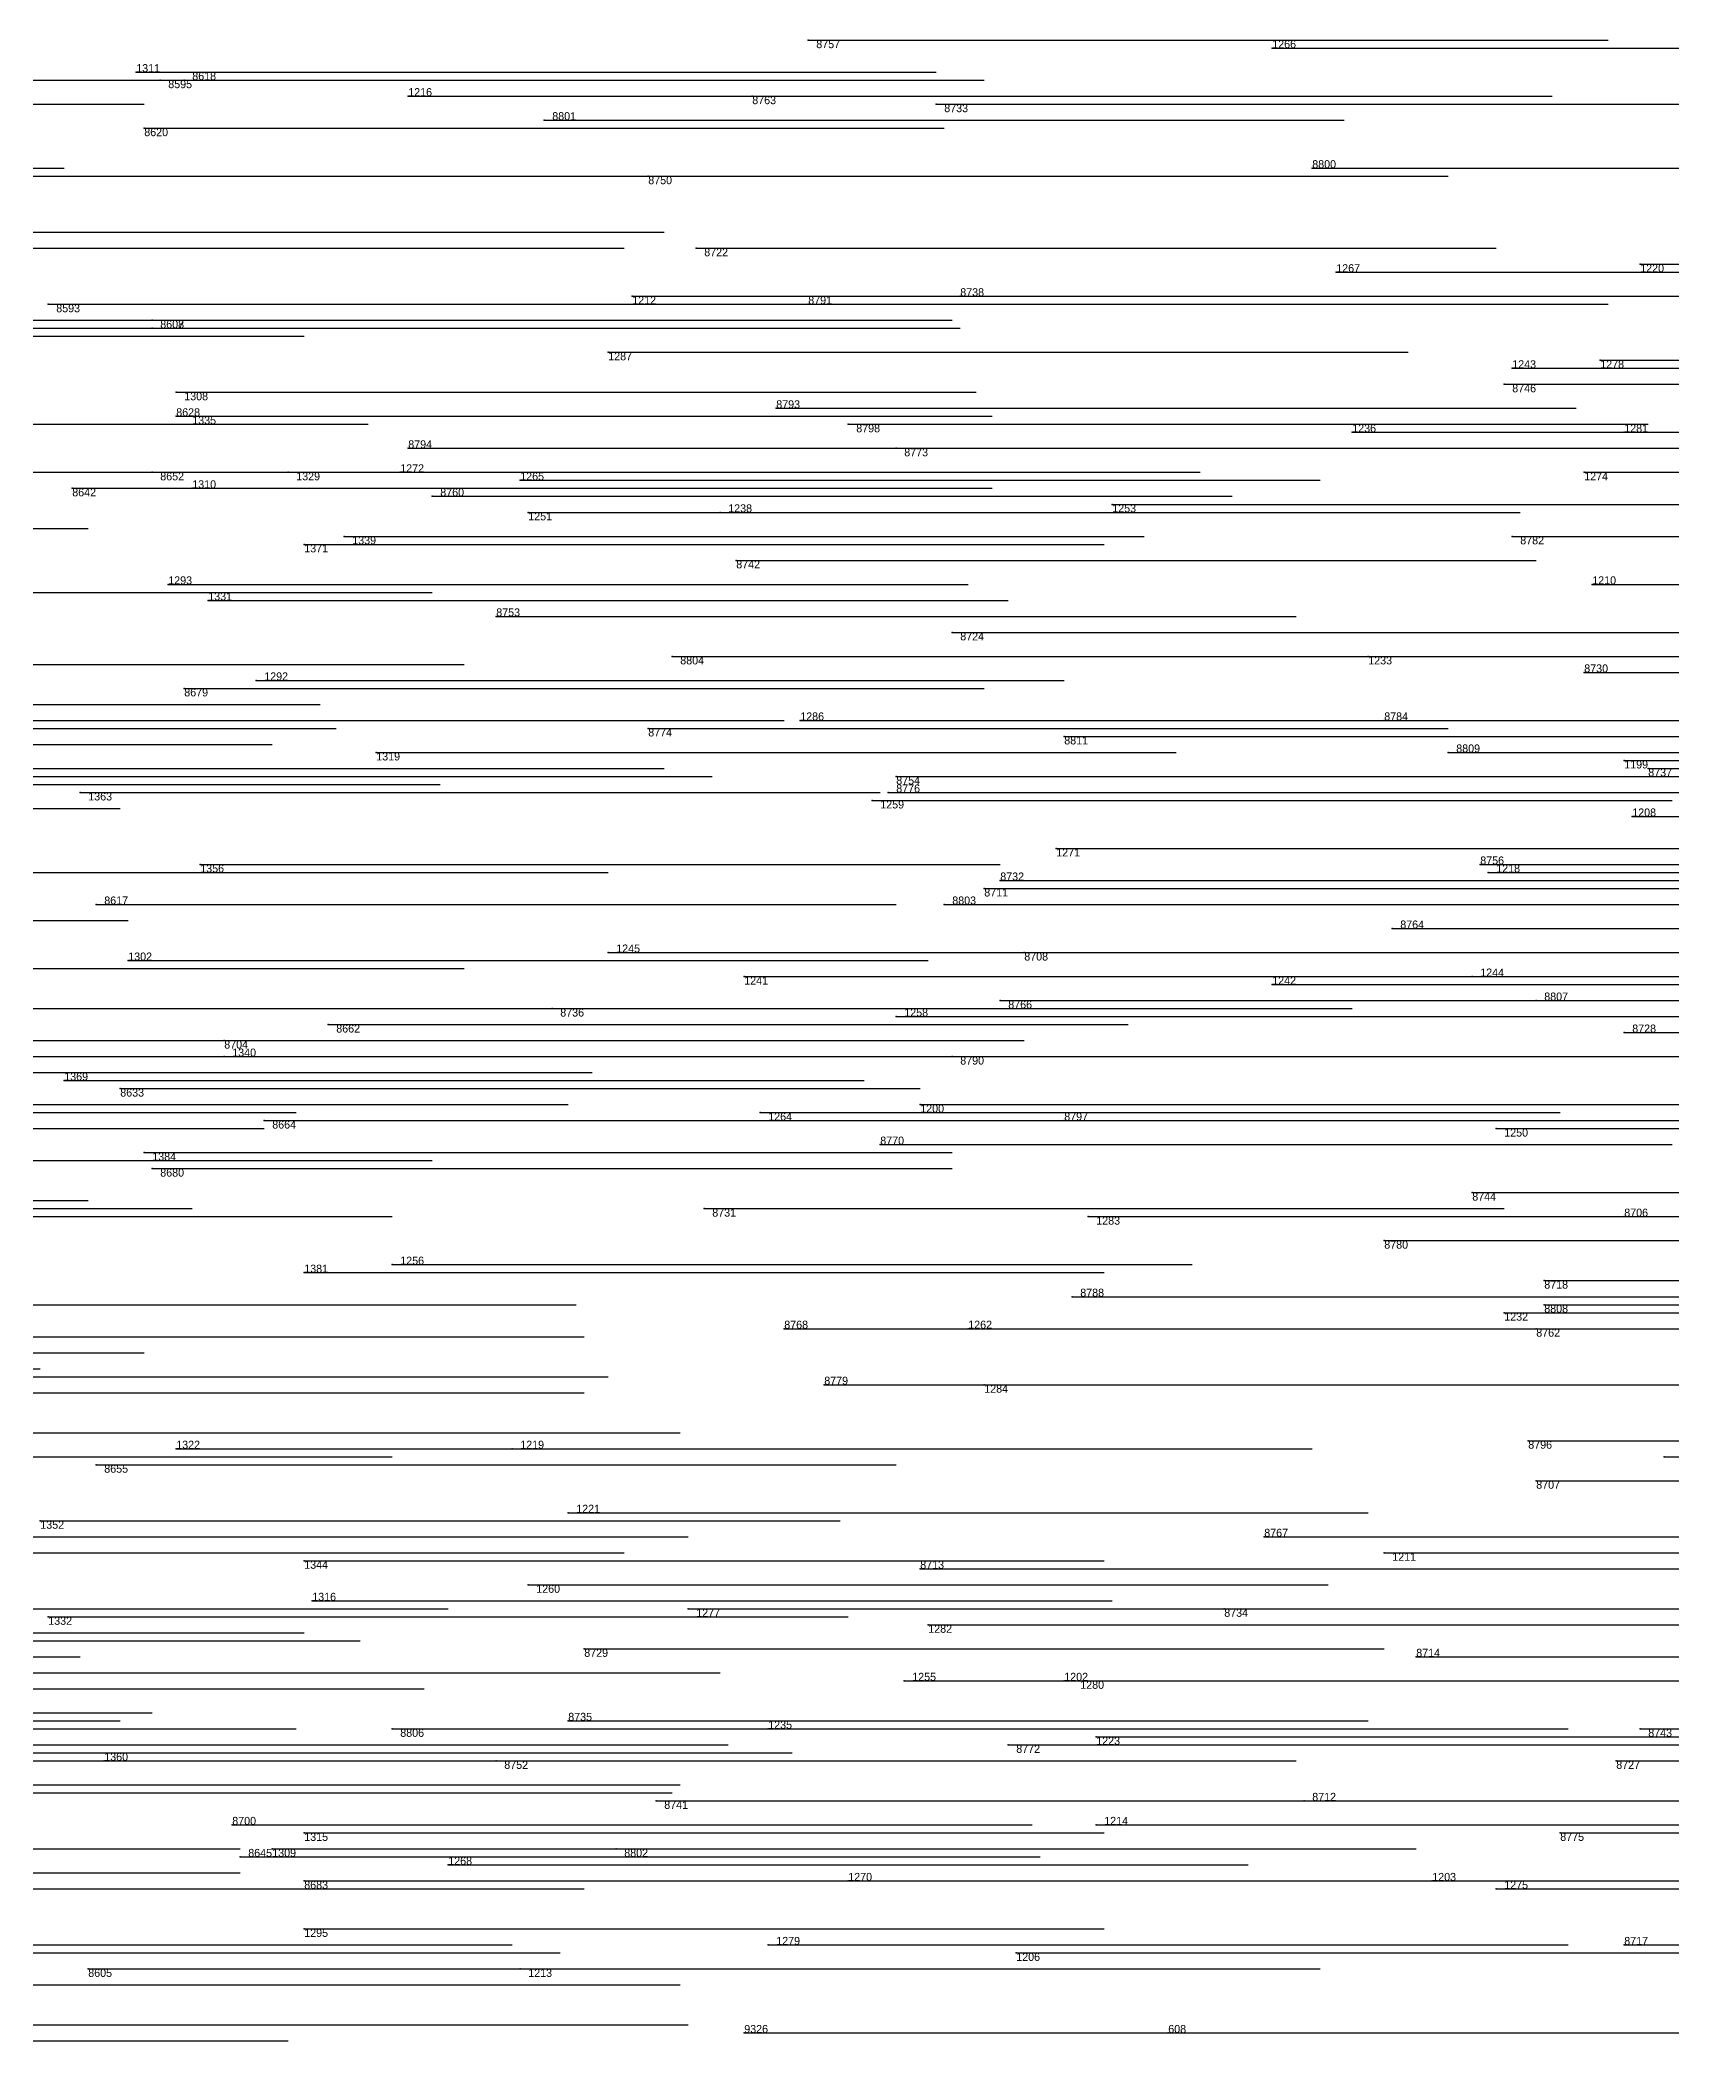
# Model space of a CAD drawing. Extents: x 0 to 1.1, y 0 to 1.
# Drawn here: x 0.462 to 0.666, y 0.249 to 0.499 of the extents above; entities that cross this region are included whole.
import ezdxf

# ---------------------------------------------------------------- set-up
doc = ezdxf.new("R2010")
doc.units = 0
for name, color, linetype in [('Facilities', 3, 'CONTINUOUS'), ('Normals', 1, 'CONTINUOUS'), ('Source_points', 5, 'CONTINUOUS'), ('Text', 3, 'CONTINUOUS')]:
    doc.layers.add(name, color=color, linetype=linetype)

msp = doc.modelspace()

# ---------------------------------------------------------------- linework, layer by layer
at = {"layer": 'Facilities', "color": 3}
for p in [(0.558, 0.499, 1), (0.616, 0.498), (0.474, 0.495), (0.477, 0.494, 1), (0.48, 0.494, 1), (0.508, 0.492), (0.551, 0.492, 1), (0.574, 0.491, 1), (0.475, 0.488, 1), (0.525, 0.489, 1), (0.621, 0.483, 1), (0.538, 0.482, 1), (0.544, 0.473, 1), (0.662, 0.471), (0.624, 0.47), (0.463, 0.466, 1), (0.536, 0.467), (0.558, 0.466, 1), (0.577, 0.467, 1), (0.476, 0.464, 1), (0.476, 0.463, 1), (0.533, 0.46), (0.646, 0.458), (0.657, 0.459), (0.645, 0.456, 1), (0.479, 0.455), (0.554, 0.453, 1), (0.479, 0.452, 1), (0.48, 0.452), (0.563, 0.451, 1), (0.508, 0.448, 1), (0.569, 0.448, 1), (0.626, 0.45), (0.66, 0.45), (0.466, 0.443, 1), (0.476, 0.445, 1), (0.481, 0.443), (0.493, 0.445), (0.507, 0.445), (0.522, 0.444), (0.655, 0.445), (0.511, 0.442, 1), (0.596, 0.441), (0.523, 0.44), (0.547, 0.44), (0.495, 0.436), (0.5, 0.437), (0.646, 0.437, 1), (0.549, 0.434, 1), (0.478, 0.431), (0.656, 0.431), (0.483, 0.429), (0.519, 0.427, 1), (0.576, 0.425, 1), (0.541, 0.422, 1), (0.628, 0.422), (0.48, 0.418, 1), (0.489, 0.419), (0.655, 0.42, 1), (0.538, 0.413, 1), (0.557, 0.414), (0.63, 0.414, 1), (0.59, 0.412, 1), (0.504, 0.41), (0.638, 0.41, 1), (0.66, 0.409), (0.663, 0.408, 1), (0.569, 0.407, 1), (0.467, 0.405), (0.566, 0.404), (0.568, 0.405, 1), (0.661, 0.402), (0.589, 0.398), (0.482, 0.396), (0.642, 0.396, 1), (0.58, 0.393, 1), (0.582, 0.394, 1), (0.643, 0.395), (0.469, 0.391, 1), (0.575, 0.391, 1), (0.631, 0.388, 1), (0.473, 0.384), (0.533, 0.385), (0.585, 0.385, 1), (0.55, 0.382), (0.616, 0.381), (0.641, 0.382), (0.526, 0.378, 1), (0.582, 0.379, 1), (0.649, 0.379, 1), (0.498, 0.376, 1), (0.569, 0.377), (0.485, 0.374, 1), (0.66, 0.375, 1), (0.485, 0.372), (0.576, 0.372, 1), (0.465, 0.369), (0.472, 0.368, 1), (0.572, 0.366), (0.49, 0.364, 1), (0.552, 0.365), (0.59, 0.364, 1), (0.644, 0.363), (0.567, 0.361, 1), (0.475, 0.36), (0.476, 0.358, 1), (0.545, 0.353, 1), (0.641, 0.355, 1), (0.593, 0.352), (0.66, 0.352, 1), (0.63, 0.349, 1), (0.506, 0.346), (0.495, 0.345), (0.65, 0.344, 1), (0.591, 0.342, 1), (0.65, 0.341, 1), (0.555, 0.338, 1), (0.578, 0.338), (0.645, 0.34), (0.649, 0.338, 1), (0.56, 0.331, 1), (0.58, 0.331), (0.479, 0.323), (0.521, 0.323), (0.648, 0.324, 1), (0.469, 0.321, 1), (0.665, 0.322, 1), (0.649, 0.319, 1), (0.462, 0.314), (0.528, 0.315), (0.615, 0.312, 1), (0.495, 0.309), (0.572, 0.308, 1), (0.63, 0.31), (0.523, 0.306), (0.496, 0.304), (0.543, 0.303), (0.61, 0.303, 1), (0.463, 0.302), (0.573, 0.301), (0.53, 0.298, 1), (0.634, 0.297, 1), (0.57, 0.294), (0.59, 0.294), (0.591, 0.294), (0.506, 0.288, 1), (0.528, 0.289, 1), (0.553, 0.288), (0.662, 0.288, 1), (0.583, 0.286, 1), (0.594, 0.287), (0.47, 0.284), (0.519, 0.284, 1), (0.659, 0.284, 1), (0.539, 0.279, 1), (0.62, 0.279, 1), (0.486, 0.276, 1), (0.594, 0.276), (0.491, 0.273), (0.495, 0.275), (0.534, 0.273, 1), (0.652, 0.275, 1), (0.487, 0.272, 1), (0.513, 0.271), (0.495, 0.269, 1), (0.563, 0.269), (0.636, 0.269), (0.644, 0.268), (0.495, 0.263), (0.553, 0.261), (0.66, 0.261, 1), (0.468, 0.258, 1), (0.522, 0.258), (0.584, 0.26), (0.55, 0.25, 1), (0.603, 0.25)]:
    msp.add_point(p, dxfattribs=at)
at = {"layer": 'Normals', "color": 1}
for p, q in [((0.558, 0.499, 1), (0.658, 0.499, 1)), ((0.616, 0.498), (0.716, 0.498)), ((0.433, 0.494), (0.533, 0.494)), ((0.474, 0.495), (0.574, 0.495)), ((0.477, 0.494, 1), (0.577, 0.494, 1)), ((0.48, 0.494, 1), (0.58, 0.494, 1)), ((0.375, 0.491, 1), (0.475, 0.491, 1)), ((0.508, 0.492), (0.608, 0.492)), ((0.551, 0.492, 1), (0.651, 0.492, 1)), ((0.574, 0.491, 1), (0.674, 0.491, 1)), ((0.475, 0.488, 1), (0.575, 0.488, 1)), ((0.525, 0.489, 1), (0.625, 0.489, 1)), ((0.365, 0.483), (0.465, 0.483)), ((0.621, 0.483, 1), (0.721, 0.483, 1)), ((0.459, 0.482), (0.558, 0.482)), ((0.538, 0.482, 1), (0.638, 0.482, 1)), ((0.435, 0.473), (0.535, 0.473)), ((0.44, 0.475, 1), (0.54, 0.475, 1)), ((0.544, 0.473, 1), (0.644, 0.473, 1)), ((0.662, 0.471), (0.762, 0.471)), ((0.624, 0.47), (0.724, 0.47)), ((0.463, 0.466, 1), (0.563, 0.466, 1)), ((0.536, 0.467), (0.636, 0.467)), ((0.558, 0.466, 1), (0.658, 0.466, 1)), ((0.577, 0.467, 1), (0.677, 0.467, 1)), ((0.412, 0.463), (0.512, 0.463)), ((0.419, 0.464, 1), (0.519, 0.464, 1)), ((0.476, 0.464, 1), (0.576, 0.464, 1)), ((0.476, 0.463, 1), (0.577, 0.463, 1)), ((0.395, 0.462, 1), (0.495, 0.462, 1)), ((0.533, 0.46), (0.633, 0.46)), ((0.646, 0.458), (0.746, 0.458)), ((0.657, 0.459), (0.757, 0.459)), ((0.645, 0.456, 1), (0.745, 0.456, 1)), ((0.479, 0.455), (0.579, 0.455)), ((0.554, 0.453, 1), (0.654, 0.453, 1)), ((0.403, 0.451, 1), (0.503, 0.451, 1)), ((0.479, 0.452, 1), (0.579, 0.452, 1)), ((0.48, 0.452), (0.581, 0.452)), ((0.563, 0.451, 1), (0.663, 0.451, 1)), ((0.508, 0.448, 1), (0.608, 0.448, 1)), ((0.569, 0.448, 1), (0.669, 0.448, 1)), ((0.626, 0.45), (0.726, 0.45)), ((0.66, 0.45), (0.76, 0.45)), ((0.45, 0.445, 1), (0.549, 0.445, 1)), ((0.457, 0.445, 1), (0.557, 0.445, 1)), ((0.466, 0.443, 1), (0.566, 0.443, 1)), ((0.476, 0.445, 1), (0.576, 0.445, 1)), ((0.481, 0.443), (0.581, 0.443)), ((0.493, 0.445), (0.594, 0.445)), ((0.507, 0.445), (0.607, 0.445)), ((0.522, 0.444), (0.622, 0.444)), ((0.655, 0.445), (0.755, 0.445)), ((0.511, 0.442, 1), (0.611, 0.442, 1)), ((0.596, 0.441), (0.696, 0.441)), ((0.367, 0.438), (0.468, 0.438)), ((0.523, 0.44), (0.623, 0.44)), ((0.547, 0.44), (0.647, 0.44)), ((0.495, 0.436), (0.595, 0.436)), ((0.5, 0.437), (0.6, 0.437)), ((0.646, 0.437, 1), (0.746, 0.437, 1)), ((0.549, 0.434, 1), (0.649, 0.434, 1)), ((0.478, 0.431), (0.578, 0.431)), ((0.656, 0.431), (0.756, 0.431)), ((0.411, 0.43), (0.511, 0.43)), ((0.483, 0.429), (0.583, 0.429)), ((0.519, 0.427, 1), (0.619, 0.427, 1)), ((0.576, 0.425, 1), (0.676, 0.425, 1)), ((0.365, 0.421, 1), (0.465, 0.421, 1)), ((0.415, 0.421, 1), (0.515, 0.421, 1)), ((0.541, 0.422, 1), (0.641, 0.422, 1)), ((0.628, 0.422), (0.728, 0.422)), ((0.48, 0.418, 1), (0.58, 0.418, 1)), ((0.489, 0.419), (0.59, 0.419)), ((0.655, 0.42, 1), (0.755, 0.42, 1)), ((0.397, 0.416), (0.497, 0.416)), ((0.399, 0.413), (0.499, 0.413)), ((0.455, 0.414), (0.555, 0.414)), ((0.538, 0.413, 1), (0.638, 0.413, 1)), ((0.557, 0.414), (0.657, 0.414)), ((0.63, 0.414, 1), (0.73, 0.414, 1)), ((0.391, 0.411), (0.491, 0.411)), ((0.59, 0.412, 1), (0.69, 0.412, 1)), ((0.44, 0.408, 1), (0.54, 0.408, 1)), ((0.504, 0.41), (0.604, 0.41)), ((0.638, 0.41, 1), (0.738, 0.41, 1)), ((0.66, 0.409), (0.76, 0.409)), ((0.663, 0.408, 1), (0.763, 0.408, 1)), ((0.412, 0.406), (0.512, 0.406)), ((0.446, 0.407, 1), (0.546, 0.407, 1)), ((0.569, 0.407, 1), (0.669, 0.407, 1)), ((0.372, 0.403, 1), (0.472, 0.403, 1)), ((0.467, 0.405), (0.567, 0.405)), ((0.566, 0.404), (0.666, 0.404)), ((0.568, 0.405, 1), (0.668, 0.405, 1)), ((0.661, 0.402), (0.761, 0.402)), ((0.589, 0.398), (0.689, 0.398)), ((0.482, 0.396), (0.582, 0.396)), ((0.642, 0.396, 1), (0.742, 0.396, 1)), ((0.433, 0.395), (0.533, 0.395)), ((0.58, 0.393, 1), (0.68, 0.393, 1)), ((0.582, 0.394, 1), (0.682, 0.394, 1)), ((0.643, 0.395), (0.743, 0.395)), ((0.469, 0.391, 1), (0.569, 0.391, 1)), ((0.575, 0.391, 1), (0.675, 0.391, 1)), ((0.373, 0.389, 1), (0.473, 0.389, 1)), ((0.631, 0.388, 1), (0.731, 0.388, 1)), ((0.406, 0.383), (0.506, 0.383)), ((0.415, 0.383, 1), (0.515, 0.383, 1)), ((0.473, 0.384), (0.573, 0.384)), ((0.533, 0.385), (0.633, 0.385)), ((0.585, 0.385, 1), (0.685, 0.385, 1)), ((0.55, 0.382), (0.65, 0.382)), ((0.616, 0.381), (0.716, 0.381)), ((0.641, 0.382), (0.741, 0.382)), ((0.435, 0.378, 1), (0.535, 0.378, 1)), ((0.526, 0.378, 1), (0.626, 0.378, 1)), ((0.582, 0.379, 1), (0.682, 0.379, 1)), ((0.649, 0.379, 1), (0.749, 0.379, 1)), ((0.498, 0.376, 1), (0.598, 0.376, 1)), ((0.569, 0.377), (0.669, 0.377)), ((0.413, 0.374, 1), (0.513, 0.374, 1)), ((0.485, 0.374, 1), (0.585, 0.374, 1)), ((0.66, 0.375, 1), (0.76, 0.375, 1)), ((0.424, 0.372, 1), (0.524, 0.372, 1)), ((0.485, 0.372), (0.585, 0.372)), ((0.576, 0.372, 1), (0.676, 0.372, 1)), ((0.407, 0.37, 1), (0.507, 0.37, 1)), ((0.431, 0.37, 1), (0.531, 0.37, 1)), ((0.465, 0.369), (0.565, 0.369)), ((0.472, 0.368, 1), (0.572, 0.368, 1)), ((0.428, 0.366, 1), (0.528, 0.366, 1)), ((0.572, 0.366), (0.672, 0.366)), ((0.39, 0.363, 1), (0.49, 0.363, 1)), ((0.394, 0.365), (0.494, 0.365)), ((0.49, 0.364, 1), (0.59, 0.364, 1)), ((0.552, 0.365), (0.652, 0.365)), ((0.59, 0.364, 1), (0.69, 0.364, 1)), ((0.644, 0.363), (0.744, 0.363)), ((0.567, 0.361, 1), (0.666, 0.361, 1)), ((0.411, 0.359, 1), (0.511, 0.359, 1)), ((0.475, 0.36), (0.576, 0.36)), ((0.476, 0.358, 1), (0.576, 0.358, 1)), ((0.365, 0.354), (0.465, 0.354)), ((0.368, 0.354), (0.468, 0.354)), ((0.381, 0.353, 1), (0.481, 0.353, 1)), ((0.545, 0.353, 1), (0.645, 0.353, 1)), ((0.641, 0.355, 1), (0.741, 0.355, 1)), ((0.406, 0.352, 1), (0.506, 0.352, 1)), ((0.593, 0.352), (0.693, 0.352)), ((0.66, 0.352, 1), (0.76, 0.352, 1)), ((0.63, 0.349, 1), (0.73, 0.349, 1)), ((0.506, 0.346), (0.606, 0.346)), ((0.495, 0.345), (0.595, 0.345)), ((0.65, 0.344, 1), (0.75, 0.344, 1)), ((0.422, 0.341), (0.522, 0.341)), ((0.429, 0.341), (0.529, 0.341)), ((0.591, 0.342, 1), (0.691, 0.342, 1)), ((0.65, 0.341, 1), (0.75, 0.341, 1)), ((0.555, 0.338, 1), (0.655, 0.338, 1)), ((0.578, 0.338), (0.678, 0.338)), ((0.645, 0.34), (0.745, 0.34)), ((0.649, 0.338, 1), (0.749, 0.338, 1)), ((0.43, 0.337, 1), (0.53, 0.337, 1)), ((0.362, 0.333, 1), (0.462, 0.333, 1)), ((0.375, 0.335, 1), (0.475, 0.335, 1)), ((0.433, 0.332, 1), (0.533, 0.332, 1)), ((0.56, 0.331, 1), (0.66, 0.331, 1)), ((0.58, 0.331), (0.68, 0.331)), ((0.43, 0.33, 1), (0.53, 0.33, 1)), ((0.442, 0.325), (0.542, 0.325)), ((0.479, 0.323), (0.579, 0.323)), ((0.521, 0.323), (0.621, 0.323)), ((0.648, 0.324, 1), (0.748, 0.324, 1)), ((0.406, 0.322, 1), (0.506, 0.322, 1)), ((0.469, 0.321, 1), (0.569, 0.321, 1)), ((0.665, 0.322, 1), (0.765, 0.322, 1)), ((0.649, 0.319, 1), (0.749, 0.319, 1)), ((0.462, 0.314), (0.562, 0.314)), ((0.528, 0.315), (0.628, 0.315)), ((0.443, 0.312), (0.543, 0.312)), ((0.615, 0.312, 1), (0.715, 0.312, 1)), ((0.435, 0.31), (0.535, 0.31)), ((0.495, 0.309), (0.595, 0.309)), ((0.572, 0.308, 1), (0.672, 0.308, 1)), ((0.63, 0.31), (0.73, 0.31)), ((0.523, 0.306), (0.623, 0.306)), ((0.392, 0.303, 1), (0.492, 0.303, 1)), ((0.413, 0.303), (0.513, 0.303)), ((0.496, 0.304), (0.596, 0.304)), ((0.543, 0.303), (0.643, 0.303)), ((0.61, 0.303, 1), (0.71, 0.303, 1)), ((0.463, 0.302), (0.563, 0.302)), ((0.573, 0.301), (0.673, 0.301)), ((0.395, 0.3), (0.495, 0.3)), ((0.4, 0.299, 1), (0.5, 0.299, 1)), ((0.402, 0.299), (0.502, 0.299)), ((0.53, 0.298, 1), (0.63, 0.298, 1)), ((0.367, 0.297), (0.467, 0.297)), ((0.634, 0.297, 1), (0.734, 0.297, 1)), ((0.377, 0.293, 1), (0.477, 0.293, 1)), ((0.41, 0.293, 1), (0.51, 0.293, 1)), ((0.448, 0.295, 1), (0.547, 0.295, 1)), ((0.57, 0.294), (0.67, 0.294)), ((0.59, 0.294), (0.69, 0.294)), ((0.591, 0.294), (0.691, 0.294)), ((0.372, 0.289, 1), (0.472, 0.289, 1)), ((0.376, 0.29, 1), (0.476, 0.29, 1)), ((0.379, 0.288), (0.479, 0.288)), ((0.394, 0.288, 1), (0.494, 0.288, 1)), ((0.506, 0.288, 1), (0.606, 0.288, 1)), ((0.528, 0.289, 1), (0.628, 0.289, 1)), ((0.553, 0.288), (0.653, 0.288)), ((0.662, 0.288, 1), (0.762, 0.288, 1)), ((0.448, 0.286, 1), (0.548, 0.286, 1)), ((0.583, 0.286, 1), (0.683, 0.286, 1)), ((0.594, 0.287), (0.694, 0.287)), ((0.377, 0.284, 1), (0.477, 0.284, 1)), ((0.456, 0.285), (0.556, 0.285)), ((0.47, 0.284), (0.57, 0.284)), ((0.519, 0.284, 1), (0.619, 0.284, 1)), ((0.659, 0.284, 1), (0.759, 0.284, 1)), ((0.401, 0.281), (0.501, 0.281)), ((0.443, 0.281, 1), (0.542, 0.281, 1)), ((0.441, 0.28), (0.541, 0.28)), ((0.539, 0.279, 1), (0.639, 0.279, 1)), ((0.62, 0.279, 1), (0.72, 0.279, 1)), ((0.486, 0.276, 1), (0.586, 0.276, 1)), ((0.594, 0.276), (0.694, 0.276)), ((0.387, 0.273), (0.487, 0.273)), ((0.491, 0.273), (0.591, 0.273)), ((0.495, 0.275), (0.595, 0.275)), ((0.534, 0.273, 1), (0.634, 0.273, 1)), ((0.652, 0.275, 1), (0.752, 0.275, 1)), ((0.487, 0.272, 1), (0.587, 0.272, 1)), ((0.513, 0.271), (0.613, 0.271)), ((0.387, 0.27, 1), (0.487, 0.27, 1)), ((0.43, 0.268), (0.53, 0.268)), ((0.495, 0.269, 1), (0.595, 0.269, 1)), ((0.563, 0.269), (0.663, 0.269)), ((0.636, 0.269), (0.736, 0.269)), ((0.644, 0.268), (0.744, 0.268)), ((0.495, 0.263), (0.595, 0.263)), ((0.421, 0.261), (0.521, 0.261)), ((0.553, 0.261), (0.653, 0.261)), ((0.66, 0.261, 1), (0.76, 0.261, 1)), ((0.427, 0.26, 1), (0.527, 0.26, 1)), ((0.468, 0.258, 1), (0.568, 0.258, 1)), ((0.522, 0.258), (0.622, 0.258)), ((0.584, 0.26), (0.684, 0.26)), ((0.443, 0.256, 1), (0.542, 0.256, 1)), ((0.389, 0.251, 1), (0.489, 0.251, 1)), ((0.443, 0.251), (0.543, 0.251)), ((0.393, 0.249, 1), (0.493, 0.249, 1)), ((0.55, 0.25, 1), (0.65, 0.25, 1)), ((0.603, 0.25), (0.703, 0.25))]:
    msp.add_line(p, q, dxfattribs=at)
at = {"layer": 'Source_points', "color": 5}
for p in [(0.558, 0.499, 1), (0.616, 0.498), (0.474, 0.495), (0.477, 0.494, 1), (0.48, 0.494, 1), (0.508, 0.492), (0.551, 0.492, 1), (0.574, 0.491, 1), (0.475, 0.488, 1), (0.525, 0.489, 1), (0.621, 0.483, 1), (0.538, 0.482, 1), (0.544, 0.473, 1), (0.662, 0.471), (0.624, 0.47), (0.463, 0.466, 1), (0.536, 0.467), (0.558, 0.466, 1), (0.577, 0.467, 1), (0.476, 0.464, 1), (0.476, 0.463, 1), (0.533, 0.46), (0.646, 0.458), (0.657, 0.459), (0.645, 0.456, 1), (0.479, 0.455), (0.554, 0.453, 1), (0.479, 0.452, 1), (0.48, 0.452), (0.563, 0.451, 1), (0.508, 0.448, 1), (0.569, 0.448, 1), (0.626, 0.45), (0.66, 0.45), (0.466, 0.443, 1), (0.476, 0.445, 1), (0.481, 0.443), (0.493, 0.445), (0.507, 0.445), (0.522, 0.444), (0.655, 0.445), (0.511, 0.442, 1), (0.596, 0.441), (0.523, 0.44), (0.547, 0.44), (0.495, 0.436), (0.5, 0.437), (0.646, 0.437, 1), (0.549, 0.434, 1), (0.478, 0.431), (0.656, 0.431), (0.483, 0.429), (0.519, 0.427, 1), (0.576, 0.425, 1), (0.541, 0.422, 1), (0.628, 0.422), (0.48, 0.418, 1), (0.489, 0.419), (0.655, 0.42, 1), (0.538, 0.413, 1), (0.557, 0.414), (0.63, 0.414, 1), (0.59, 0.412, 1), (0.504, 0.41), (0.638, 0.41, 1), (0.66, 0.409), (0.663, 0.408, 1), (0.569, 0.407, 1), (0.467, 0.405), (0.566, 0.404), (0.568, 0.405, 1), (0.661, 0.402), (0.589, 0.398), (0.482, 0.396), (0.642, 0.396, 1), (0.58, 0.393, 1), (0.582, 0.394, 1), (0.643, 0.395), (0.469, 0.391, 1), (0.575, 0.391, 1), (0.631, 0.388, 1), (0.473, 0.384), (0.533, 0.385), (0.585, 0.385, 1), (0.55, 0.382), (0.616, 0.381), (0.641, 0.382), (0.526, 0.378, 1), (0.582, 0.379, 1), (0.649, 0.379, 1), (0.498, 0.376, 1), (0.569, 0.377), (0.485, 0.374, 1), (0.66, 0.375, 1), (0.485, 0.372), (0.576, 0.372, 1), (0.465, 0.369), (0.472, 0.368, 1), (0.572, 0.366), (0.49, 0.364, 1), (0.552, 0.365), (0.59, 0.364, 1), (0.644, 0.363), (0.567, 0.361, 1), (0.475, 0.36), (0.476, 0.358, 1), (0.545, 0.353, 1), (0.641, 0.355, 1), (0.593, 0.352), (0.66, 0.352, 1), (0.63, 0.349, 1), (0.506, 0.346), (0.495, 0.345), (0.65, 0.344, 1), (0.591, 0.342, 1), (0.65, 0.341, 1), (0.555, 0.338, 1), (0.578, 0.338), (0.645, 0.34), (0.649, 0.338, 1), (0.56, 0.331, 1), (0.58, 0.331), (0.479, 0.323), (0.521, 0.323), (0.648, 0.324, 1), (0.469, 0.321, 1), (0.665, 0.322, 1), (0.649, 0.319, 1), (0.462, 0.314), (0.528, 0.315), (0.615, 0.312, 1), (0.495, 0.309), (0.572, 0.308, 1), (0.63, 0.31), (0.523, 0.306), (0.496, 0.304), (0.543, 0.303), (0.61, 0.303, 1), (0.463, 0.302), (0.573, 0.301), (0.53, 0.298, 1), (0.634, 0.297, 1), (0.57, 0.294), (0.59, 0.294), (0.591, 0.294), (0.506, 0.288, 1), (0.528, 0.289, 1), (0.553, 0.288), (0.662, 0.288, 1), (0.583, 0.286, 1), (0.594, 0.287), (0.47, 0.284), (0.519, 0.284, 1), (0.659, 0.284, 1), (0.539, 0.279, 1), (0.62, 0.279, 1), (0.486, 0.276, 1), (0.594, 0.276), (0.491, 0.273), (0.495, 0.275), (0.534, 0.273, 1), (0.652, 0.275, 1), (0.487, 0.272, 1), (0.513, 0.271), (0.495, 0.269, 1), (0.563, 0.269), (0.636, 0.269), (0.644, 0.268), (0.495, 0.263), (0.553, 0.261), (0.66, 0.261, 1), (0.468, 0.258, 1), (0.522, 0.258), (0.584, 0.26), (0.55, 0.25, 1), (0.603, 0.25)]:
    msp.add_point(p, dxfattribs=at)

# ---------------------------------------------------------------- texts
at = {"layer": 'Text', "color": 3}
for s, p in [('8757', (0.559, 0.498, 1)), ('1266', (0.616, 0.498)), ('1311', (0.474, 0.495)), ('8595', (0.478, 0.493, 1)), ('8618', (0.481, 0.494, 1)), ('1216', (0.508, 0.492)), ('8763', (0.551, 0.491, 1)), ('8733', (0.575, 0.49, 1)), ('8620', (0.475, 0.487, 1)), ('8801', (0.526, 0.489, 1)), ('8800', (0.621, 0.483, 1)), ('8750', (0.538, 0.481, 1)), ('8722', (0.545, 0.472, 1)), ('1267', (0.624, 0.47)), ('1220', (0.662, 0.47)), ('8738', (0.577, 0.467, 1)), ('8593', (0.464, 0.465, 1)), ('1212', (0.536, 0.466)), ('8791', (0.558, 0.466, 1)), ('8607', (0.477, 0.463, 1)), ('8608', (0.477, 0.463, 1)), ('1287', (0.533, 0.459)), ('1243', (0.646, 0.458)), ('1278', (0.657, 0.458)), ('8746', (0.646, 0.455, 1)), ('8628', (0.479, 0.452, 1)), ('1308', (0.48, 0.454)), ('8793', (0.554, 0.453, 1)), ('1335', (0.481, 0.451)), ('8798', (0.564, 0.45, 1)), ('1236', (0.626, 0.45)), ('1281', (0.66, 0.45)), ('8794', (0.508, 0.448, 1)), ('8773', (0.57, 0.447, 1)), ('1272', (0.507, 0.445)), ('8642', (0.466, 0.442, 1)), ('8652', (0.477, 0.444, 1)), ('1310', (0.481, 0.443)), ('1329', (0.494, 0.444)), ('8760', (0.512, 0.442, 1)), ('1265', (0.522, 0.444)), ('1274', (0.655, 0.444)), ('1238', (0.548, 0.44)), ('1253', (0.596, 0.44)), ('1251', (0.523, 0.439)), ('1371', (0.495, 0.435)), ('1339', (0.501, 0.436)), ('8782', (0.647, 0.436, 1)), ('8742', (0.549, 0.433, 1)), ('1293', (0.478, 0.431)), ('1210', (0.656, 0.431)), ('1331', (0.483, 0.429)), ('8753', (0.519, 0.427, 1)), ('8724', (0.577, 0.424, 1)), ('8804', (0.542, 0.421, 1)), ('1233', (0.628, 0.421)), ('8730', (0.655, 0.42, 1)), ('8679', (0.48, 0.417, 1)), ('1292', (0.49, 0.419)), ('8774', (0.538, 0.412, 1)), ('1286', (0.557, 0.414)), ('8784', (0.63, 0.414, 1)), ('8811', (0.59, 0.411, 1)), ('8809', (0.639, 0.41, 1)), ('1319', (0.504, 0.409)), ('1199', (0.66, 0.408)), ('8737', (0.663, 0.407, 1)), ('8754', (0.569, 0.406, 1)), ('8776', (0.569, 0.405, 1)), ('1363', (0.468, 0.404)), ('1259', (0.567, 0.403)), ('1208', (0.661, 0.402)), ('1271', (0.589, 0.397)), ('1356', (0.482, 0.395)), ('8756', (0.642, 0.396, 1)), ('1218', (0.644, 0.395)), ('8711', (0.58, 0.392, 1)), ('8732', (0.582, 0.394, 1)), ('8617', (0.47, 0.391, 1)), ('8803', (0.576, 0.391, 1)), ('8764', (0.632, 0.388, 1)), ('1245', (0.534, 0.385)), ('1302', (0.473, 0.384)), ('8708', (0.585, 0.384, 1)), ('1244', (0.642, 0.382)), ('1241', (0.55, 0.381)), ('1242', (0.616, 0.381)), ('8736', (0.527, 0.377, 1)), ('1258', (0.57, 0.377)), ('8766', (0.583, 0.378, 1)), ('8807', (0.65, 0.379, 1)), ('8662', (0.499, 0.375, 1)), ('8728', (0.661, 0.375, 1)), ('8704', (0.485, 0.373, 1)), ('1340', (0.486, 0.372)), ('8790', (0.577, 0.371, 1)), ('1369', (0.465, 0.369)), ('8633', (0.472, 0.367, 1)), ('1200', (0.572, 0.365)), ('8664', (0.491, 0.363, 1)), ('1264', (0.553, 0.364)), ('8797', (0.59, 0.364, 1)), ('1250', (0.645, 0.362)), ('8770', (0.567, 0.361, 1)), ('1384', (0.476, 0.359)), ('8680', (0.477, 0.357, 1)), ('8731', (0.546, 0.352, 1)), ('8744', (0.641, 0.354, 1)), ('8706', (0.66, 0.352, 1)), ('1283', (0.594, 0.351)), ('8780', (0.63, 0.348, 1)), ('1381', (0.495, 0.345)), ('1256', (0.507, 0.346)), ('8788', (0.592, 0.342, 1)), ('8718', (0.65, 0.343, 1)), ('8808', (0.65, 0.34, 1)), ('8768', (0.555, 0.338, 1)), ('1262', (0.578, 0.338)), ('1232', (0.645, 0.339)), ('8762', (0.649, 0.337, 1)), ('8779', (0.56, 0.331, 1)), ('1284', (0.58, 0.33)), ('1322', (0.479, 0.323)), ('1219', (0.522, 0.323)), ('8796', (0.648, 0.323, 1)), ('8655', (0.47, 0.32, 1)), ('8707', (0.649, 0.318, 1)), ('1221', (0.529, 0.315)), ('1352', (0.462, 0.313)), ('8767', (0.615, 0.312, 1)), ('1344', (0.495, 0.308)), ('8713', (0.572, 0.308, 1)), ('1211', (0.631, 0.309)), ('1260', (0.524, 0.305)), ('1316', (0.496, 0.304)), ('1277', (0.544, 0.302)), ('8734', (0.61, 0.302, 1)), ('1332', (0.463, 0.301)), ('1282', (0.573, 0.3)), ('8729', (0.53, 0.297, 1)), ('8714', (0.634, 0.297, 1)), ('1255', (0.571, 0.294)), ('1202', (0.59, 0.294)), ('1280', (0.592, 0.293)), ('8806', (0.507, 0.287, 1)), ('8735', (0.528, 0.289, 1)), ('1235', (0.553, 0.288)), ('8743', (0.663, 0.287, 1)), ('8772', (0.584, 0.285, 1)), ('1223', (0.594, 0.286)), ('1360', (0.47, 0.284)), ('8752', (0.52, 0.283, 1)), ('8727', (0.659, 0.283, 1)), ('8741', (0.54, 0.278, 1)), ('8712', (0.621, 0.279, 1)), ('8700', (0.486, 0.276, 1)), ('1214', (0.595, 0.276)), ('8645', (0.488, 0.272, 1)), ('1309', (0.491, 0.272)), ('1315', (0.495, 0.274)), ('8802', (0.535, 0.272, 1)), ('8775', (0.652, 0.274, 1)), ('1268', (0.513, 0.271)), ('8683', (0.495, 0.268, 1)), ('1270', (0.563, 0.269)), ('1203', (0.636, 0.269)), ('1275', (0.645, 0.268)), ('1295', (0.495, 0.262)), ('1279', (0.554, 0.261)), ('8717', (0.66, 0.261, 1)), ('8605', (0.468, 0.257, 1)), ('1213', (0.523, 0.257)), ('1206', (0.584, 0.259)), ('9326', (0.55, 0.25, 1)), ('608', (0.603, 0.25))]:
    msp.add_text(s, height=0.001, dxfattribs=at).set_placement(p)

doc.saveas('drawing.dxf')
